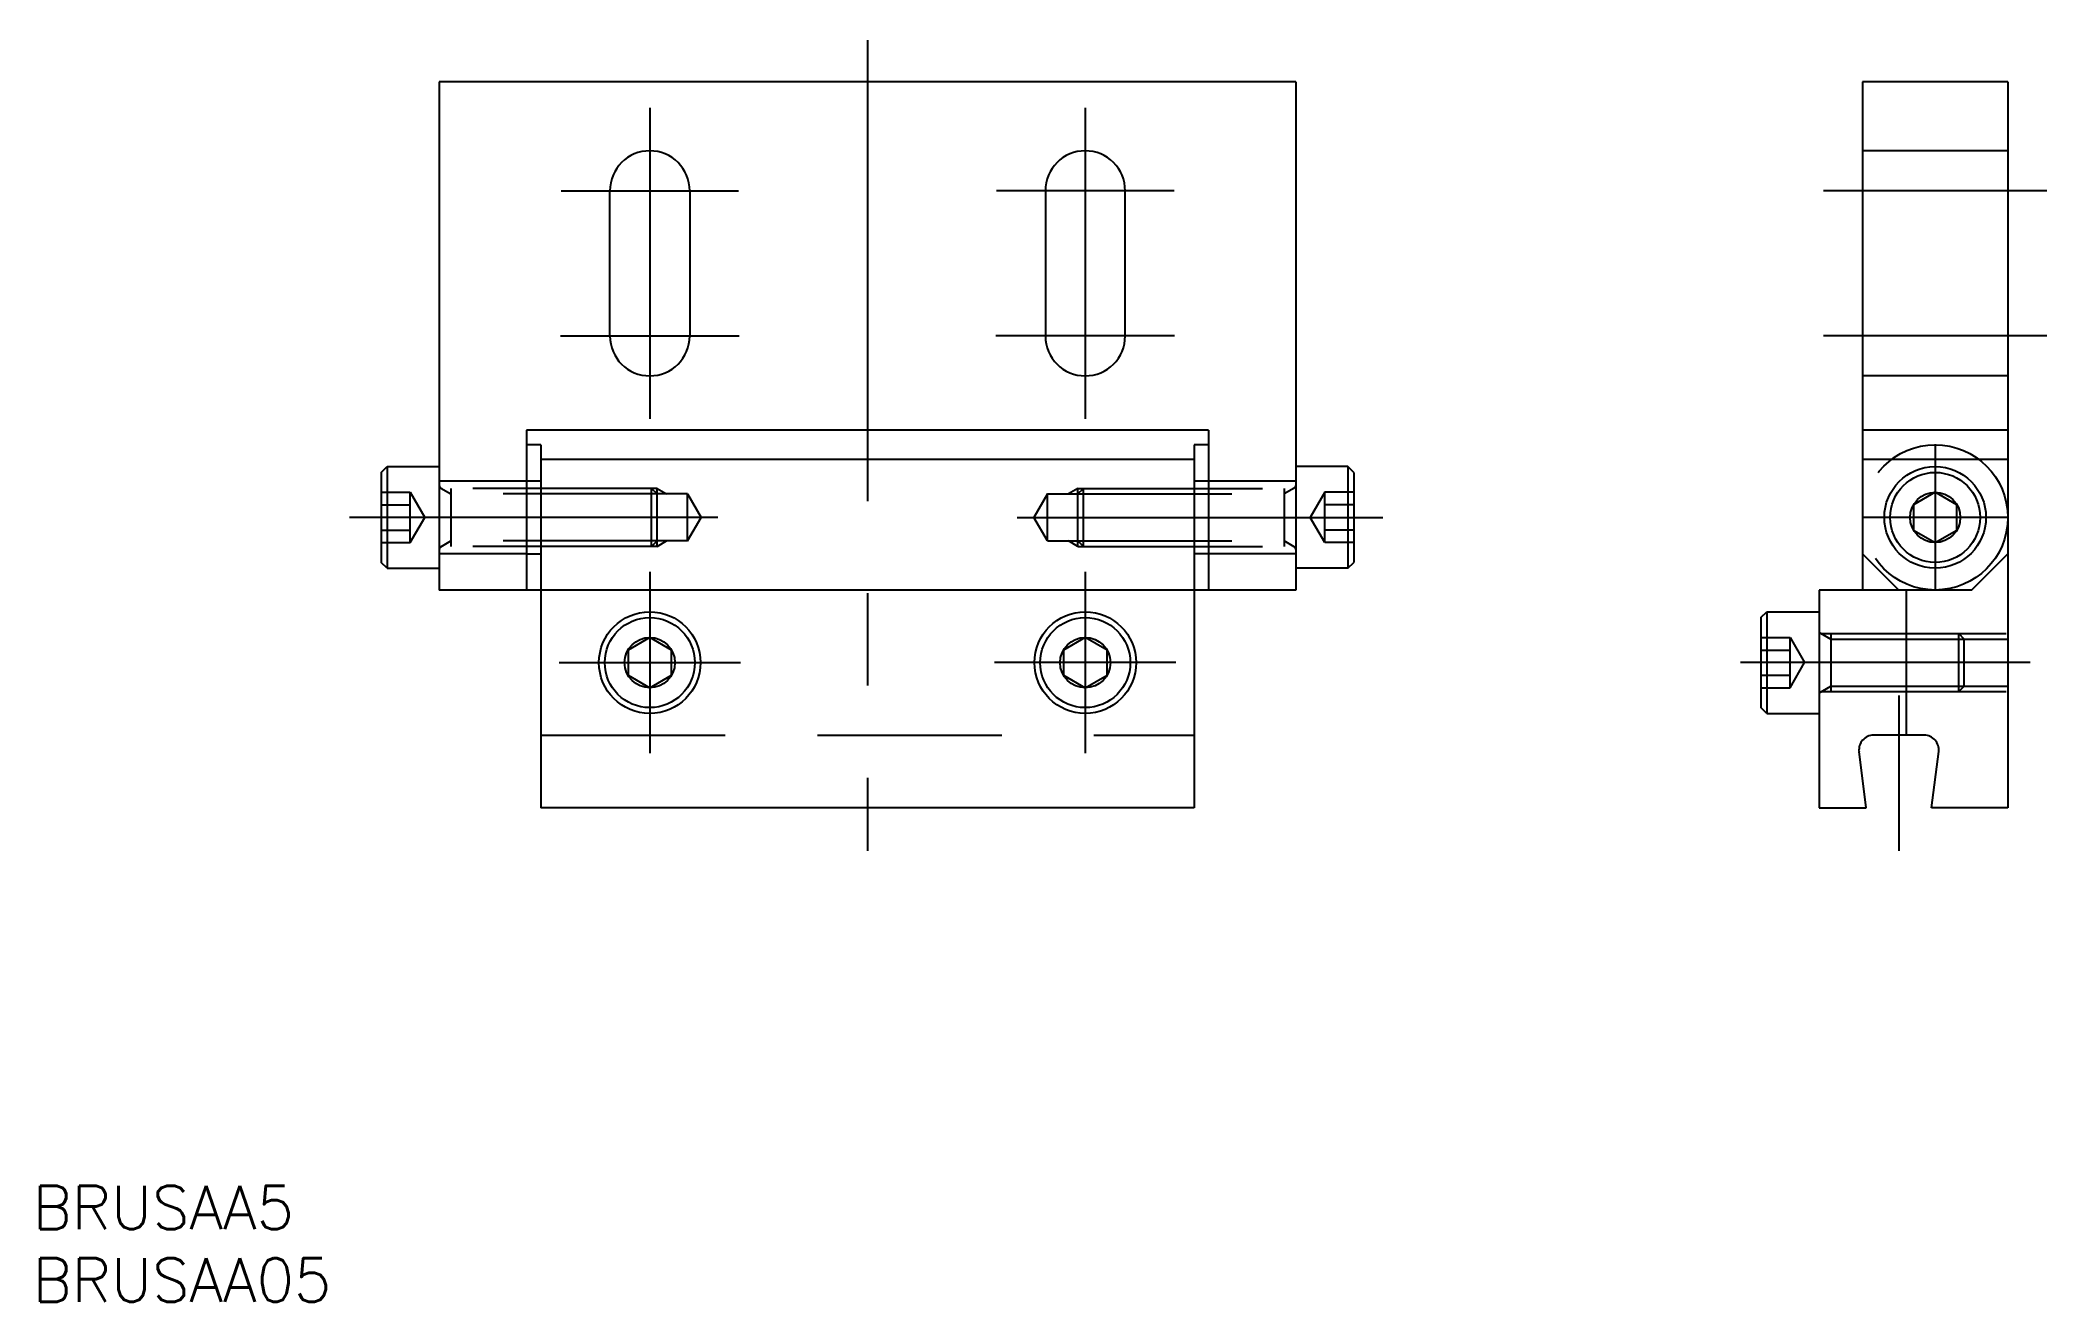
# Model space of a CAD drawing. Extents: x 1 to 139, y 0 to 87.
import ezdxf

# ---------------------------------------------------------------- set-up
doc = ezdxf.new("R2010")
doc.units = 0
doc.linetypes.add('CENTER', pattern=[50.8, 31.75, -6.35, 6.35, -6.35])
doc.linetypes.add('DASHED', pattern=[19.05, 12.7, -6.35])
doc.layers.get('0').update_dxf_attribs({"linetype": 'CONTINUOUS'})
doc.layers.add('CENTER', color=1, linetype='CENTER')
doc.styles.get("Standard").update_dxf_attribs({"font": 'txt.shx', "height": 3, "bigfont": 'bigfont.shx'})

# ---------------------------------------------------------------- blocks, each defined once
blk = doc.blocks.new('*U1')
at = {"color": 7, "linetype": 'CONTINUOUS'}
blk.add_text('BRUSAA5', height=3, dxfattribs=at).set_placement((0, 5))
blk = doc.blocks.new('*U2')
at = {"color": 7, "linetype": 'CONTINUOUS'}
blk.add_text('BRUSAA05', height=3, dxfattribs=at).set_placement((0, 0))

msp = doc.modelspace()

# ---------------------------------------------------------------- linework, layer by layer
at = {"color": 7, "linetype": 'CONTINUOUS'}
for p, q in [((28.015198, 84.027174), (28.015198, 49.027174)), ((87.015198, 84.027174), (28.015198, 84.027174)), ((87.015198, 84.027174), (87.015198, 49.027174)), ((136.06937, 84.027174), (126.06937, 84.027174)), ((126.06937, 84.027174), (126.06937, 49.027174)), ((136.06937, 84.027174), (136.06937, 34.027174)), ((39.765198, 66.527174), (39.765198, 76.527174)), ((45.265198, 76.527174), (45.265198, 66.527174)), ((69.765198, 76.527174), (69.765198, 66.527174)), ((75.265198, 66.527174), (75.265198, 76.527174)), ((34.015198, 60.027174), (34.015198, 49.027174)), ((81.015198, 60.027174), (34.015198, 60.027174)), ((81.015198, 60.027174), (81.015198, 49.027174)), ((35.015198, 59.027174), (34.015198, 59.027174)), ((35.015198, 59.027174), (35.015198, 34.027174)), ((80.015198, 59.027174), (80.015198, 34.027174)), ((81.015198, 59.027174), (80.015198, 59.027174)), ((24.015198, 57.127174), (24.415198, 57.527174)), ((24.015198, 57.127174), (24.015198, 50.927174)), ((24.415198, 57.527174), (24.415198, 50.527174)), ((24.415198, 57.527174), (28.015198, 57.527174)), ((80.015198, 58.027174), (35.015198, 58.027174)), ((90.615198, 57.527174), (87.015198, 57.527174)), ((90.615198, 57.527174), (90.615198, 50.527174)), ((91.015198, 57.127174), (90.615198, 57.527174)), ((91.015198, 57.127174), (91.015198, 50.927174)), ((131.06937, 55.759225), (129.56937, 54.893199)), ((132.56937, 54.893199), (131.06937, 55.759225)), ((129.56937, 54.893199), (129.56937, 53.161149)), ((132.56937, 53.161149), (132.56937, 54.893199)), ((129.56937, 53.161149), (131.06937, 52.295123)), ((131.06937, 52.295123), (132.56937, 53.161149)), ((34.015198, 51.527174), (28.015198, 51.527174)), ((87.015198, 51.527174), (81.015198, 51.527174)), ((128.56937, 49.027174), (126.06937, 51.527174)), ((133.56937, 49.027174), (136.06937, 51.527174)), ((24.415198, 50.527174), (24.015198, 50.927174)), ((24.415198, 50.527174), (28.015198, 50.527174)), ((90.615198, 50.527174), (87.015198, 50.527174)), ((90.615198, 50.527174), (91.015198, 50.927174)), ((87.015198, 49.027174), (28.015198, 49.027174)), ((133.56937, 49.027174), (123.06937, 49.027174)), ((123.06937, 49.027174), (123.06937, 34.027174)), ((129.06937, 49.027174), (129.06937, 39.027174)), ((119.06937, 47.127174), (119.46937, 47.527174)), ((119.06937, 47.127174), (119.06937, 40.927174)), ((119.46937, 47.527174), (119.46937, 40.527174)), ((119.46937, 47.527174), (123.06937, 47.527174)), ((42.515198, 45.759225), (41.015198, 44.893199)), ((44.015198, 44.893199), (42.515198, 45.759225)), ((72.515198, 45.759225), (71.015198, 44.893199)), ((74.015198, 44.893199), (72.515198, 45.759225)), ((41.015198, 44.893199), (41.015198, 43.161149)), ((44.015198, 43.161149), (44.015198, 44.893199)), ((71.015198, 44.893199), (71.015198, 43.161149)), ((74.015198, 43.161149), (74.015198, 44.893199)), ((41.015198, 43.161149), (42.515198, 42.295123)), ((42.515198, 42.295123), (44.015198, 43.161149)), ((71.015198, 43.161149), (72.515198, 42.295123)), ((72.515198, 42.295123), (74.015198, 43.161149)), ((119.46937, 40.527174), (119.06937, 40.927174)), ((119.46937, 40.527174), (123.06937, 40.527174)), ((130.31937, 39.027174), (126.81937, 39.027174)), ((126.31937, 34.027174), (125.827339, 37.901178)), ((130.81937, 34.027174), (131.311401, 37.901178)), ((80.015198, 34.027174), (35.015198, 34.027174)), ((123.06937, 34.027174), (126.31937, 34.027174)), ((136.06937, 34.027174), (130.81937, 34.027174))]:
    msp.add_line(p, q, dxfattribs=at)
at = {"color": 3, "linetype": 'DASHED'}
for p, q in [((136.06937, 79.277174), (126.06937, 79.277174)), ((136.06937, 63.777174), (126.06937, 63.777174)), ((136.06937, 60.027174), (126.06937, 60.027174)), ((136.06937, 58.027174), (126.06937, 58.027174)), ((24.015198, 55.759225), (26.015198, 55.759225)), ((26.015198, 55.759225), (27.015198, 54.027174)), ((26.015198, 52.295123), (26.015198, 55.759225)), ((35.015198, 56.527174), (28.015198, 56.527174)), ((28.115198, 56.053969), (28.818056, 55.648174)), ((43.015198, 56.027174), (28.215198, 56.027174)), ((28.818056, 56.027174), (28.818056, 52.027174)), ((45.115198, 55.648174), (28.818056, 55.648174)), ((42.636198, 52.027174), (42.636198, 56.027174)), ((43.015198, 55.648174), (42.636198, 56.027174)), ((43.015198, 52.027174), (43.015198, 56.027174)), ((43.015198, 56.027174), (43.671646, 55.648174)), ((45.115198, 52.406174), (45.115198, 55.648174)), ((45.115198, 55.648174), (46.051083, 54.027174)), ((69.915198, 55.648174), (68.979313, 54.027174)), ((69.915198, 52.406174), (69.915198, 55.648174)), ((69.915198, 55.648174), (86.212341, 55.648174)), ((72.015198, 56.027174), (71.358751, 55.648174)), ((72.015198, 52.027174), (72.015198, 56.027174)), ((72.015198, 56.027174), (86.815198, 56.027174)), ((72.015198, 55.648174), (72.394198, 56.027174)), ((72.394198, 52.027174), (72.394198, 56.027174)), ((87.015198, 56.527174), (80.015198, 56.527174)), ((86.915198, 56.053969), (86.212341, 55.648174)), ((86.212341, 56.027174), (86.212341, 52.027174)), ((89.015198, 55.759225), (88.015198, 54.027174)), ((91.015198, 55.759225), (89.015198, 55.759225)), ((89.015198, 52.295123), (89.015198, 55.759225)), ((24.015198, 54.893199), (26.015198, 54.893199)), ((26.015198, 52.295123), (27.015198, 54.027174)), ((45.115198, 52.406174), (46.051083, 54.027174)), ((69.915198, 52.406174), (68.979313, 54.027174)), ((89.015198, 52.295123), (88.015198, 54.027174)), ((91.015198, 54.893199), (89.015198, 54.893199)), ((24.015198, 53.161149), (26.015198, 53.161149)), ((91.015198, 53.161149), (89.015198, 53.161149)), ((24.015198, 52.295123), (26.015198, 52.295123)), ((28.115198, 52.000379), (28.818056, 52.406174)), ((43.015198, 52.027174), (28.215198, 52.027174)), ((45.115198, 52.406174), (28.818056, 52.406174)), ((34.015198, 51.527174), (35.015198, 51.527174)), ((42.636198, 52.027174), (43.015198, 52.406174)), ((43.015198, 52.027174), (43.671646, 52.406174)), ((69.915198, 52.406174), (86.212341, 52.406174)), ((72.015198, 52.027174), (71.358751, 52.406174)), ((72.394198, 52.027174), (72.015198, 52.406174)), ((72.015198, 52.027174), (86.815198, 52.027174)), ((81.015198, 51.527174), (80.015198, 51.527174)), ((86.915198, 52.000379), (86.212341, 52.406174)), ((91.015198, 52.295123), (89.015198, 52.295123)), ((119.06937, 45.759225), (121.06937, 45.759225)), ((121.06937, 45.759225), (122.06937, 44.027174)), ((121.06937, 42.295123), (121.06937, 45.759225)), ((123.16937, 46.053969), (123.872228, 45.648174)), ((123.26937, 46.027174), (136.06937, 46.027174)), ((123.872228, 46.027174), (123.872228, 42.027174)), ((123.872228, 45.648174), (136.06937, 45.648174)), ((132.69037, 42.027174), (132.69037, 46.027174)), ((133.06937, 45.648174), (132.69037, 46.027174)), ((133.06937, 42.406174), (133.06937, 45.648174)), ((119.06937, 44.893199), (121.06937, 44.893199)), ((119.06937, 43.161149), (121.06937, 43.161149)), ((121.06937, 42.295123), (122.06937, 44.027174)), ((119.06937, 42.295123), (121.06937, 42.295123)), ((123.16937, 42.000379), (123.872228, 42.406174)), ((123.26937, 42.027174), (136.06937, 42.027174)), ((123.872228, 42.406174), (136.06937, 42.406174)), ((132.69037, 42.027174), (133.06937, 42.406174)), ((35.015198, 39.027174), (80.015198, 39.027174))]:
    msp.add_line(p, q, dxfattribs=at)
msp.add_circle((131.06937, 54.027174), 5, dxfattribs=at)
at = {"color": 7, "linetype": 'CONTINUOUS'}
for centre, radius in [((131.06937, 54.027174), 3.5), ((131.06937, 54.027174), 3.1), ((131.06937, 54.027174), 1.732051), ((42.515198, 44.027174), 3.5), ((42.515198, 44.027174), 3.1), ((72.515198, 44.027174), 3.5), ((72.515198, 44.027174), 3.1), ((42.515198, 44.027174), 1.732051), ((72.515198, 44.027174), 1.732051)]:
    msp.add_circle(centre, radius, dxfattribs=at)
for centre, radius, start, end in [((42.515198, 76.527174), 2.75, 0.000002, 180), ((72.515198, 76.527174), 2.75, 0, 180), ((42.515198, 66.527174), 2.75, 180.000003, 0.000002), ((72.515198, 66.527174), 2.75, 180, 0), ((126.81937, 38.027174), 1, 90, 187.238286), ((130.31937, 38.027174), 1, 352.761714, 90)]:
    msp.add_arc(centre, radius, start, end, dxfattribs=at)
at = {"color": 3, "linetype": 'DASHED'}
for centre, start, end in [((28.215198, 56.227174), 180, 270), ((86.815198, 56.227174), 270, 0), ((28.215198, 51.827174), 90, 180), ((86.815198, 51.827174), 0, 90), ((123.26937, 46.227174), 180, 270), ((123.26937, 41.827174), 90, 180)]:
    msp.add_arc(centre, 0.2, start, end, dxfattribs=at)
at = {"layer": 'CENTER', "color": 1, "linetype": 'CENTER'}
for p, q in [((57.515198, 86.90037), (57.515198, 31.075285)), ((42.515198, 82.233754), (42.515198, 60.820595)), ((72.515198, 82.233754), (72.515198, 60.820595)), ((36.398676, 76.527174), (48.631721, 76.527174)), ((78.631721, 76.527174), (66.398676, 76.527174)), ((138.763467, 76.527174), (123.375273, 76.527174)), ((36.361606, 66.527174), (48.668791, 66.527174)), ((78.668791, 66.527174), (66.361606, 66.527174)), ((138.763467, 66.527174), (123.375273, 66.527174)), ((131.06937, 59.070804), (131.06937, 48.983544)), ((47.211789, 54.027174), (21.836041, 54.027174)), ((67.818607, 54.027174), (93.015198, 54.027174)), ((136.113, 54.027174), (126.02574, 54.027174)), ((42.515198, 50.270632), (42.515198, 37.783716)), ((72.515198, 50.270632), (72.515198, 37.783716)), ((36.271741, 44.027174), (48.758656, 44.027174)), ((78.758656, 44.027174), (66.271741, 44.027174)), ((137.607648, 44.027174), (117.655711, 44.027174)), ((128.56937, 41.756349), (128.56937, 31.075285))]:
    msp.add_line(p, q, dxfattribs=at)

# ---------------------------------------------------------------- block references
at = {"color": 7, "linetype": 'CONTINUOUS'}
for name in ['*U1', '*U2']:
    msp.add_blockref(name, (0, 0), dxfattribs=at)

doc.saveas('drawing.dxf')
